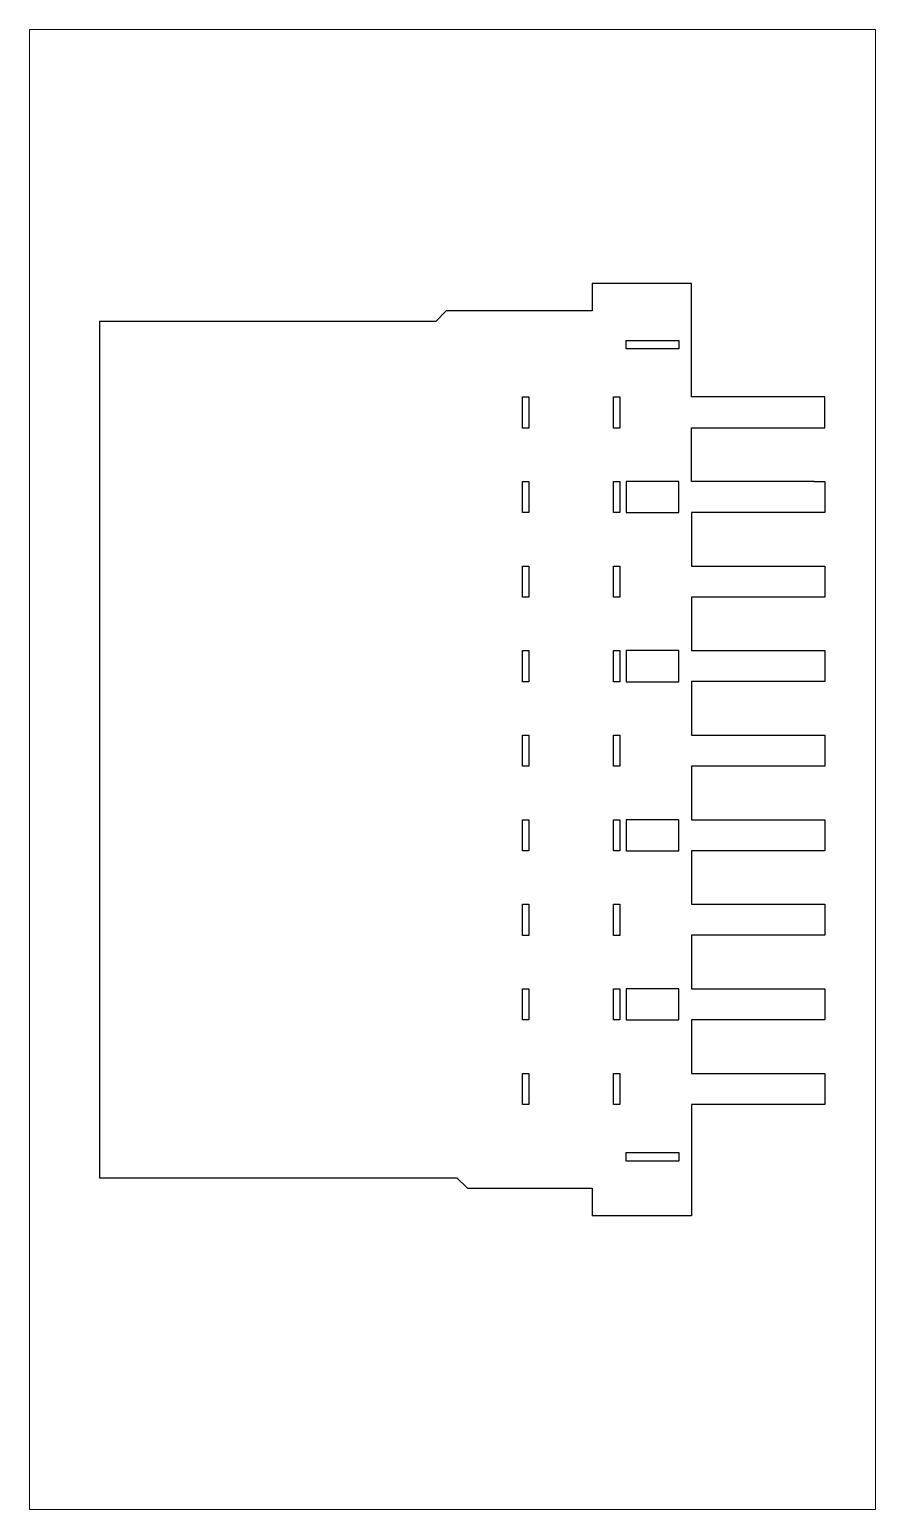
# Model space of a CAD drawing. Header units: millimetres. Extents: x 43.3 to 83.3, y 94.2 to 164.2.
import ezdxf

# ---------------------------------------------------------------- set-up
doc = ezdxf.new("R2010")
doc.units = ezdxf.units.MM
doc.layers.add('Outline', color=3, linetype='Continuous')

msp = doc.modelspace()

# ---------------------------------------------------------------- linework, layer by layer
at = {"layer": 'Outline', "linetype": 'Continuous', "lineweight": 0}
for p, q in [((43.292, 94.211), (43.292, 164.211)), ((43.292, 164.211), (83.292, 164.211)), ((83.292, 164.211), (83.292, 94.211)), ((83.292, 94.211), (43.292, 94.211))]:
    msp.add_line(p, q, dxfattribs=at)
at = {"layer": 'Outline'}
for p, q in [((74.6, 152.2), (69.9, 152.2)), ((69.9, 152.2), (69.9, 152.1)), ((69.9, 152.1), (69.9, 151.7)), ((74.6, 146.833), (74.6, 152.2)), ((69.9, 151.7), (69.9, 150.9)), ((63, 150.9), (62.5, 150.4)), ((69.9, 150.9), (63, 150.9)), ((57.5, 150.4), (46.6, 150.4)), ((46.6, 150.4), (46.6, 142.6)), ((62.5, 150.4), (57.5, 150.4)), ((71.5, 149.11), (71.5, 149.51)), ((71.5, 149.51), (74, 149.51)), ((74, 149.11), (71.5, 149.11)), ((74, 149.51), (74, 149.11)), ((66.6, 145.363), (66.6, 146.833)), ((66.6, 146.833), (66.9, 146.833)), ((66.9, 146.833), (66.9, 145.363)), ((70.9, 145.363), (70.9, 146.833)), ((70.9, 146.833), (71.2, 146.833)), ((71.2, 146.833), (71.2, 145.363)), ((74.9, 146.833), (74.6, 146.833)), ((80.4, 146.833), (74.9, 146.833)), ((80.9, 146.833), (80.4, 146.833)), ((80.9, 145.367), (80.9, 146.833)), ((66.9, 145.363), (66.6, 145.363)), ((71.2, 145.363), (70.9, 145.363)), ((74.6, 142.833), (74.6, 145.367)), ((74.6, 145.367), (74.9, 145.367)), ((74.9, 145.367), (80.9, 145.367)), ((66.6, 141.363), (66.6, 142.833)), ((66.6, 142.833), (66.9, 142.833)), ((66.9, 142.833), (66.9, 141.363)), ((70.9, 141.363), (70.9, 142.833)), ((70.9, 142.833), (71.2, 142.833)), ((71.2, 142.833), (71.2, 141.363)), ((71.5, 142.833), (71.5, 141.363)), ((74, 142.833), (71.5, 142.833)), ((74, 141.363), (74, 142.833)), ((74.9, 142.833), (74.6, 142.833)), ((80.4, 142.833), (74.9, 142.833)), ((80.4, 142.833), (80.9, 142.833)), ((80.9, 142.833), (80.9, 141.367)), ((46.6, 142.6), (46.6, 117.7)), ((66.9, 141.363), (66.6, 141.363)), ((71.2, 141.363), (70.9, 141.363)), ((71.5, 141.363), (74, 141.363)), ((74.9, 141.367), (74.6, 141.367)), ((74.6, 141.367), (74.6, 138.833)), ((80.9, 141.367), (74.9, 141.367)), ((66.6, 137.363), (66.6, 138.833)), ((66.6, 138.833), (66.9, 138.833)), ((66.9, 138.833), (66.9, 137.363)), ((70.9, 137.363), (70.9, 138.833)), ((70.9, 138.833), (71.2, 138.833)), ((71.2, 138.833), (71.2, 137.363)), ((74.6, 138.833), (74.9, 138.833)), ((74.9, 138.833), (80.4, 138.833)), ((80.4, 138.833), (80.9, 138.833)), ((80.9, 138.833), (80.9, 137.367)), ((66.9, 137.363), (66.6, 137.363)), ((71.2, 137.363), (70.9, 137.363)), ((74.9, 137.367), (74.6, 137.367)), ((74.6, 137.367), (74.6, 134.833)), ((80.9, 137.367), (74.9, 137.367)), ((66.6, 133.363), (66.6, 134.833)), ((66.6, 134.833), (66.9, 134.833)), ((66.9, 134.833), (66.9, 133.363)), ((70.9, 133.363), (70.9, 134.833)), ((70.9, 134.833), (71.2, 134.833)), ((71.2, 134.833), (71.2, 133.363)), ((71.5, 134.833), (71.5, 133.363)), ((74, 134.833), (71.5, 134.833)), ((74, 133.363), (74, 134.833)), ((74.6, 134.833), (74.9, 134.833)), ((74.9, 134.833), (80.4, 134.833)), ((80.4, 134.833), (80.9, 134.833)), ((80.9, 134.833), (80.9, 133.367)), ((66.9, 133.363), (66.6, 133.363)), ((71.2, 133.363), (70.9, 133.363)), ((71.5, 133.363), (74, 133.363)), ((74.9, 133.367), (74.6, 133.367)), ((74.6, 133.367), (74.6, 130.833)), ((80.9, 133.367), (74.9, 133.367)), ((66.6, 129.363), (66.6, 130.833)), ((66.6, 130.833), (66.9, 130.833)), ((66.9, 130.833), (66.9, 129.363)), ((70.9, 129.363), (70.9, 130.833)), ((70.9, 130.833), (71.2, 130.833)), ((71.2, 130.833), (71.2, 129.363)), ((74.6, 130.833), (74.9, 130.833)), ((74.9, 130.833), (80.4, 130.833)), ((80.4, 130.833), (80.9, 130.833)), ((80.9, 130.833), (80.9, 129.367)), ((66.9, 129.363), (66.6, 129.363)), ((71.2, 129.363), (70.9, 129.363)), ((74.9, 129.367), (74.6, 129.367)), ((74.6, 129.367), (74.6, 126.833)), ((80.9, 129.367), (74.9, 129.367)), ((66.6, 125.363), (66.6, 126.833)), ((66.6, 126.833), (66.9, 126.833)), ((66.9, 126.833), (66.9, 125.363)), ((70.9, 125.363), (70.9, 126.833)), ((70.9, 126.833), (71.2, 126.833)), ((71.2, 126.833), (71.2, 125.363)), ((71.5, 126.833), (71.5, 125.363)), ((74, 126.833), (71.5, 126.833)), ((74, 125.363), (74, 126.833)), ((74.6, 126.833), (74.9, 126.833)), ((74.9, 126.833), (80.4, 126.833)), ((80.4, 126.833), (80.9, 126.833)), ((80.9, 126.833), (80.9, 125.367)), ((66.9, 125.363), (66.6, 125.363)), ((71.2, 125.363), (70.9, 125.363)), ((71.5, 125.363), (74, 125.363)), ((74.9, 125.367), (74.6, 125.367)), ((74.6, 125.367), (74.6, 122.833)), ((80.9, 125.367), (74.9, 125.367)), ((66.6, 121.363), (66.6, 122.833)), ((66.6, 122.833), (66.9, 122.833)), ((66.9, 122.833), (66.9, 121.363)), ((70.9, 121.363), (70.9, 122.833)), ((70.9, 122.833), (71.2, 122.833)), ((71.2, 122.833), (71.2, 121.363)), ((74.6, 122.833), (74.9, 122.833)), ((74.9, 122.833), (80.4, 122.833)), ((80.4, 122.833), (80.9, 122.833)), ((80.9, 122.833), (80.9, 121.367)), ((66.9, 121.363), (66.6, 121.363)), ((71.2, 121.363), (70.9, 121.363)), ((74.9, 121.367), (74.6, 121.367)), ((74.6, 121.367), (74.6, 118.833)), ((80.9, 121.367), (74.9, 121.367)), ((66.6, 117.363), (66.6, 118.833)), ((66.6, 118.833), (66.9, 118.833)), ((66.9, 118.833), (66.9, 117.363)), ((70.9, 117.363), (70.9, 118.833)), ((70.9, 118.833), (71.2, 118.833)), ((71.2, 118.833), (71.2, 117.363)), ((71.5, 118.833), (71.5, 117.363)), ((74, 118.833), (71.5, 118.833)), ((74, 117.363), (74, 118.833)), ((74.6, 118.833), (74.9, 118.833)), ((74.9, 118.833), (80.4, 118.833)), ((80.4, 118.833), (80.9, 118.833)), ((80.9, 118.833), (80.9, 117.367)), ((46.6, 117.7), (46.6, 109.9)), ((66.9, 117.363), (66.6, 117.363)), ((71.2, 117.363), (70.9, 117.363)), ((71.5, 117.363), (74, 117.363)), ((74.9, 117.367), (74.6, 117.367)), ((74.6, 117.367), (74.6, 114.833)), ((80.9, 117.367), (74.9, 117.367)), ((66.6, 113.363), (66.6, 114.833)), ((66.6, 114.833), (66.9, 114.833)), ((66.9, 114.833), (66.9, 113.363)), ((70.9, 113.363), (70.9, 114.833)), ((70.9, 114.833), (71.2, 114.833)), ((71.2, 114.833), (71.2, 113.363)), ((74.6, 114.833), (74.9, 114.833)), ((74.9, 114.833), (80.4, 114.833)), ((80.4, 114.833), (80.9, 114.833)), ((80.9, 114.833), (80.9, 113.367)), ((66.9, 113.363), (66.6, 113.363)), ((71.2, 113.363), (70.9, 113.363)), ((74.9, 113.367), (74.6, 113.367)), ((74.6, 113.367), (74.6, 108.1)), ((80.9, 113.367), (74.9, 113.367)), ((71.5, 110.691), (71.5, 111.091)), ((71.5, 111.091), (74, 111.091)), ((74, 110.691), (71.5, 110.691)), ((74, 111.091), (74, 110.691)), ((46.6, 109.9), (57.5, 109.9)), ((57.5, 109.9), (63.5, 109.9)), ((63.5, 109.9), (64, 109.4)), ((64, 109.4), (69.9, 109.4)), ((69.9, 109.4), (69.9, 108.1)), ((74.6, 108.1), (69.9, 108.1))]:
    msp.add_line(p, q, dxfattribs=at)

doc.saveas('drawing.dxf')
